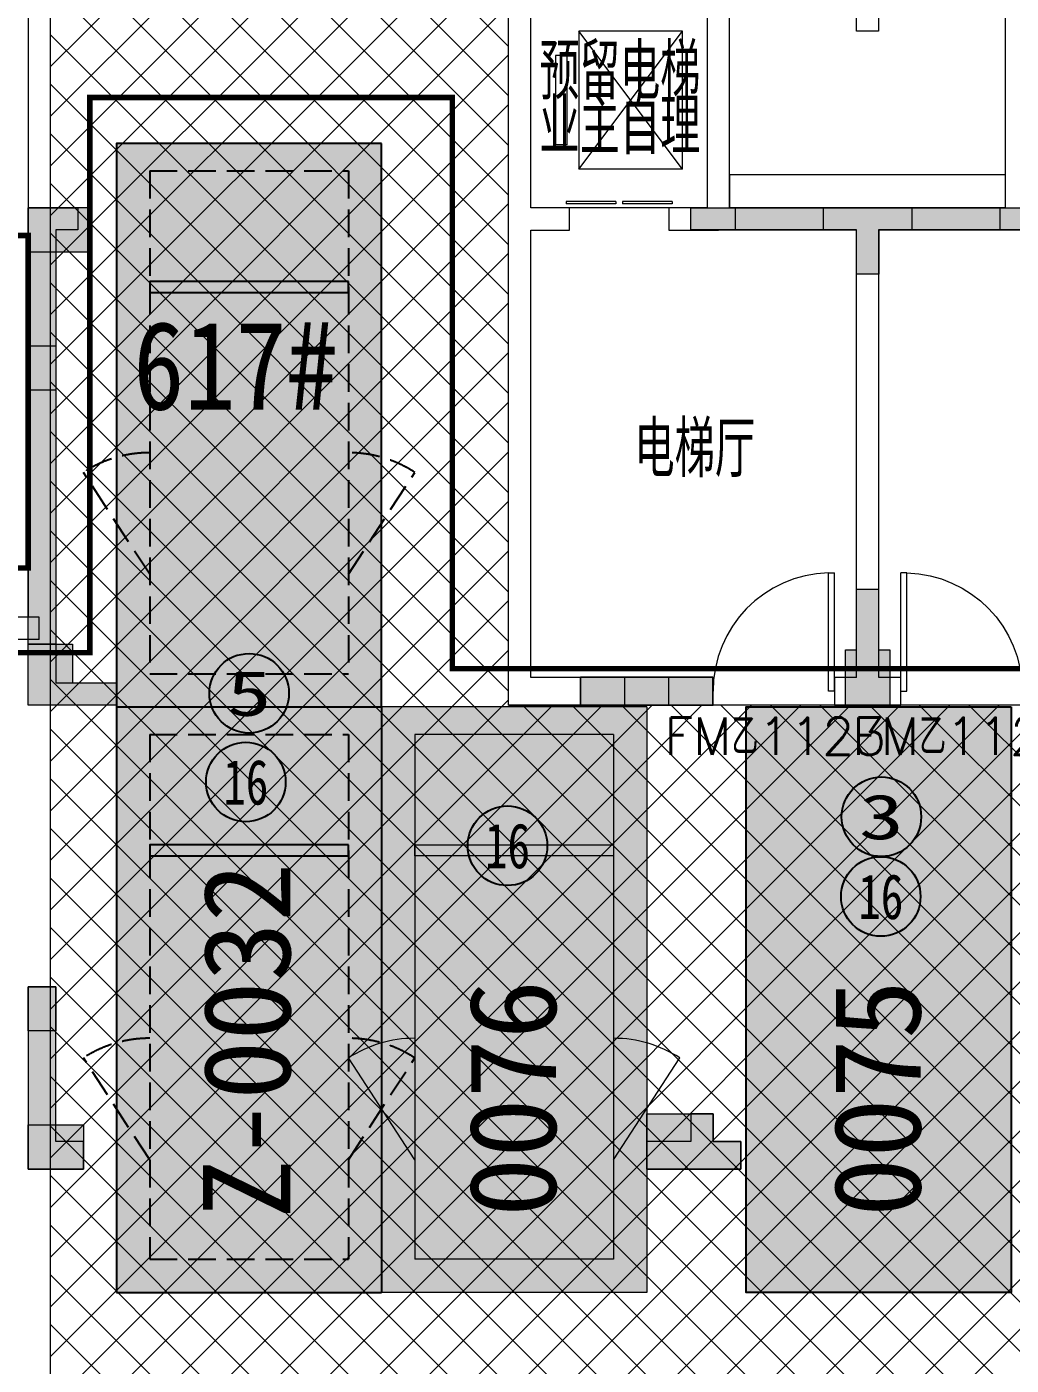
# Model space of a CAD drawing. Extents: x -264757 to 1033689, y 4049843 to 4347093.
# Drawn here: x -49302 to -40389, y 4272132 to 4284247 of the extents above; entities that cross this region are included whole.
import ezdxf
from ezdxf.enums import TextEntityAlignment as Align

# ---------------------------------------------------------------- set-up
doc = ezdxf.new("R2010")
doc.units = 0
doc.header["$LTSCALE"] = 1000
doc.header["$MEASUREMENT"] = 0
doc.linetypes.add('AX-01DK-PB01$1$A-001-车位参照B1$0$A-001-车位参照B1$0$A-001-车位参照B1$0$A-H4-001-基本图形$0$A-001-车位B1$0$DASH', pattern=[0.35, 0.25, -0.1])
doc.linetypes.add('DASH', pattern=[0.35, 0.25, -0.1])
doc.layers.add('AX-01DK-PB01$0$AX-001DK-01-PB01-02$0$A-3-WinF(Text)', color=8, linetype='Continuous', plot=False)
for name, color, linetype in [('不利因素3-紧邻房间出入口', 7, 'Continuous'), ('不利因素5-单面靠墙', 7, 'Continuous'), ('不利因素9-坡道上停车', 7, 'Continuous'), ('不可售车位', 255, 'Continuous'), ('子母车位', 7, 'Continuous'), ('普通车位', 7, 'Continuous')]:
    doc.layers.add(name, color=color, linetype=linetype)
doc.layers.add('无关图层', color=8, linetype='Continuous', lineweight=0)
doc.layers.add('车位归属楼栋范围线', color=7, linetype='Continuous', true_color=0x19e6c7)
doc.styles.add('AX-01DK-PB01$0$AX-001DK-01-PB01-02$0$_TCH_WINDOW', font='SIMPLEX', dxfattribs={"bigfont": 'GBCBIG'})
doc.styles.add('AX-01DK-PB01$0$Standard', font='gbenor.shx', dxfattribs={"bigfont": 'gbcbig.shx'})
doc.styles.add('AX-01DK-PB01$1$AX-001DK-01-PB01-02$0$黑体', font='simhei.ttf')
doc.styles.add('AX-ACK-BIANH1$0$黑体', font='simhei.ttf')
doc.styles.add('AX-ACK-P01-WALL$0$黑体', font='simhei.ttf')
doc.styles.add('SX-ACK-PB01-WNC-ALL$0$黑体', font='simhei.ttf')

# ---------------------------------------------------------------- blocks, each defined once
blk = doc.blocks.new('SX-ACK-PB01-WNC-ALL$0$20200722.21182536')
at = {"layer": '不利因素3-紧邻房间出入口', "true_color": 0xe4d218}
h = blk.add_hatch(color=52, dxfattribs=at)
h.dxf.hatch_style = 1
edge = h.paths.add_edge_path()
edge.add_arc((360, 360), 360, 0, 360)
at = {"layer": '不利因素3-紧邻房间出入口'}
blk.add_circle((360, 360), 360, dxfattribs=at)
at = {"layer": '不利因素3-紧邻房间出入口', "style": 'SX-ACK-PB01-WNC-ALL$0$黑体', "width": 1.390625}
blk.add_text('3', height=407, dxfattribs=at).set_placement((156, 156), (564, 156), align=Align.FIT)
blk = doc.blocks.new('SX-ACK-PB01-WNC-ALL$0$20200722.21183209')
at = {"layer": '不利因素5-单面靠墙', "true_color": 0x6d711d}
h = blk.add_hatch(color=66, dxfattribs=at)
h.dxf.hatch_style = 1
edge = h.paths.add_edge_path()
edge.add_arc((360, 360), 360, 0, 360)
at = {"layer": '不利因素5-单面靠墙'}
blk.add_circle((360, 360), 360, dxfattribs=at)
at = {"layer": '不利因素5-单面靠墙', "style": 'SX-ACK-PB01-WNC-ALL$0$黑体', "width": 1.390625}
blk.add_text('5', height=407, dxfattribs=at).set_placement((156, 156), (564, 156), align=Align.FIT)
blk = doc.blocks.new('AX-ACK-P01-WALL$0$20200722.21184440')
at = {"layer": '不利因素9-坡道上停车', "true_color": 0x6a96bd}
h = blk.add_hatch(color=153, dxfattribs=at)
h.dxf.hatch_style = 1
edge = h.paths.add_edge_path()
edge.add_arc((360, 360), 360, 0, 360)
at = {"layer": '不利因素9-坡道上停车'}
blk.add_circle((360, 360), 360, dxfattribs=at)
at = {"layer": '不利因素9-坡道上停车', "style": 'AX-ACK-P01-WALL$0$黑体', "width": 0.695313}
blk.add_text('16', height=407.3, dxfattribs=at).set_placement((156, 156), (564, 156), align=Align.FIT)
blk = doc.blocks.new('销控车位')
at = {"layer": '不可售车位', "true_color": 0x757b8a}
h = blk.add_hatch(color=8, dxfattribs=at)
h.dxf.hatch_style = 1
h.paths.add_polyline_path([(2400, 0), (2400, -5300), (0, -5300), (0, 0)])
at = {"layer": '不可售车位', "color": 8, "true_color": 0x757b8a}
blk.add_lwpolyline([(2400, 0), (2400, -5300), (0, -5300), (0, 0)], close=True, dxfattribs=at)
blk = doc.blocks.new('AX-01DK-PB01$0$$DorLib2D$00000001')
at = {"layer": '无关图层'}
for p, q in [((0.45, 0.975), (0.5, 0.975)), ((0.45, 0), (0.45, 0.975)), ((0.5, 0), (0.5, 0.975)), ((0.5, 0), (0.45, 0))]:
    blk.add_line(p, q, dxfattribs=at)
at = {"layer": '无关图层', "lineweight": 13}
blk.add_arc((0.475, 0), 0.975, 91.4693, 180, dxfattribs=at)
blk = doc.blocks.new('AX-01DK-PB01$0$AX-001DK-01-PP01$0$AX-001DK-01-PP01$0$$DORLIB2D$00000127')
at = {"layer": '无关图层'}
for points in [[(-0.533, 0.795), (-0.533, 0.69)], [(-0.033, 0.795), (-0.533, 0.795)], [(-0.033, 0.69), (-0.533, 0.69)], [(-0.033, 0.795), (-0.033, 0.69)], [(0.533, 0.795), (0.033, 0.795)], [(0.033, 0.795), (0.033, 0.69)], [(0.533, 0.69), (0.033, 0.69)], [(0.533, 0.795), (0.533, 0.69)], [(0.5, 0.5), (-0.5, 0.5)]]:
    blk.add_lwpolyline(points, dxfattribs=at)
blk = doc.blocks.new('A$C741380cb')
at = {"layer": '子母车位', "true_color": 0x0617f9}
h = blk.add_hatch(color=5, dxfattribs=at)
h.dxf.hatch_style = 1
h.paths.add_polyline_path([(2400, 0), (2400, -10400), (0, -10400), (0, 0)])
blk = doc.blocks.new('A$C7e5eb487')
at = {"layer": '普通车位', "true_color": 0xf18f8e}
h = blk.add_hatch(color=11, dxfattribs=at)
h.dxf.hatch_style = 1
h.paths.add_polyline_path([(2400, 0), (2400, -5300), (0, -5300), (0, 0)])

msp = doc.modelspace()

# ---------------------------------------------------------------- hatches: boundary and pattern name
at = {"layer": '无关图层'}
h = msp.add_hatch(color=256, dxfattribs=at)
h.dxf.hatch_style = 1
h.paths.add_polyline_path([(-48839.8, 4282608), (-48839.8, 4282408), (-49039.6, 4282408), (-49039.5, 4278658), (-49289.7, 4278658), (-49289.8, 4282608)])
for points in [[(-48739.4, 4282608.6), (-49289.6, 4282608.6), (-49289.6, 4282208.6), (-48739.4, 4282208.6)], [(-43288.6, 4282607.5), (-42888.4, 4282608), (-42888.4, 4282407), (-43288.6, 4282406.4)], [(-41287.9, 4282608), (-41287.9, 4282408), (-41588, 4282408), (-41588.3, 4282008), (-41789.3, 4282008), (-41788.6, 4282408), (-42089, 4282408), (-42089, 4282608)], [(-40488.8, 4282607.5), (-40088.6, 4282608), (-40088.6, 4282407), (-40488.8, 4282406.4)], [(-49038.9, 4281358), (-49039.2, 4280958), (-49289.8, 4280958), (-49289.4, 4281358)], [(-41889.6, 4278608), (-41789.6, 4278608), (-41789.6, 4279158), (-41589.6, 4279158), (-41589.6, 4278608), (-41489.6, 4278608), (-41489.6, 4278108), (-41889.6, 4278108)], [(-49289.8, 4278658), (-48889.6, 4278658), (-48889.6, 4278308), (-48490, 4278308), (-48490, 4278108), (-49289.8, 4278108)], [(-44290.3, 4278358), (-43890.3, 4278358.6), (-43890.3, 4278107.5), (-44290.3, 4278107)], [(-43489.6, 4278358), (-43089.6, 4278358.6), (-43089.6, 4278107.5), (-43489.6, 4278107)], [(-49038.9, 4275558), (-49039.2, 4275158), (-49289.8, 4275158), (-49289.4, 4275558)], [(-43689, 4274408), (-43089, 4274408), (-43089, 4274158), (-42838.6, 4274158), (-42838.6, 4273908), (-43689, 4273908)], [(-49289.6, 4274309), (-48789.6, 4274309), (-48789.6, 4273908), (-49289.6, 4273908)]]:
    msp.add_hatch(color=256, dxfattribs=at).paths.add_polyline_path(points)
h = msp.add_hatch(color=256, dxfattribs=at)
h.dxf.hatch_style = 1
h.paths.add_polyline_path([(-43290, 4282608), (-40090, 4282608), (-40090, 4282408), (-41590, 4282408), (-41590, 4282008), (-41790, 4282008), (-41790, 4282408), (-43290, 4282408)])
h = msp.add_hatch(color=256, dxfattribs=at)
h.dxf.hatch_style = 1
h.paths.add_polyline_path([(-43090, 4278358.6), (-44290.3, 4278358.6), (-44290.3, 4278107), (-43090, 4278107)])
h = msp.add_hatch(color=256, dxfattribs=at)
h.dxf.hatch_style = 1
h.paths.add_polyline_path([(-48789.6, 4273908), (-48789.6, 4274158), (-49039.6, 4274158), (-49039.6, 4275558), (-49289.6, 4275558), (-49289.6, 4273908)])
h = msp.add_hatch(color=256, dxfattribs=at)
h.dxf.hatch_style = 1
h.paths.add_polyline_path([(-42838.6, 4273908), (-42838.6, 4274158), (-43088.6, 4274158), (-43088.6, 4274408), (-43288.6, 4274408), (-43288.6, 4274158), (-43688.6, 4274158), (-43688.6, 4273908), (-43288.6, 4273908)])

# ---------------------------------------------------------------- linework, layer by layer
at = {"layer": '子母车位', "color": 8, "linetype": 'AX-01DK-PB01$1$A-001-车位参照B1$0$A-001-车位参照B1$0$A-001-车位参照B1$0$A-H4-001-基本图形$0$A-001-车位B1$0$DASH'}
for p, q in [((-48189.6, 4282941.7), (-46389.6, 4282941.7)), ((-48189.6, 4282941.7), (-48189.6, 4278391.7, 0)), ((-46389.6, 4282941.7), (-46389.6, 4278391.7, 0)), ((-48189.6, 4278391.7, 0), (-46389.6, 4278391.7, 0)), ((-48189.6, 4277841.7, 0), (-46389.6, 4277841.7, 0)), ((-48189.6, 4277841.7, 0), (-48189.6, 4273091.7)), ((-46389.6, 4277841.7, 0), (-46389.6, 4273091.7)), ((-48189.6, 4273091.7), (-46389.6, 4273091.7))]:
    msp.add_line(p, q, dxfattribs=at)
at = {"layer": '子母车位', "color": 83}
for p, q in [((-48489.6, 4278091.7, 0), (-48489.6, 4272791.7)), ((-48489.6, 4278091.7, 0), (-46089.6, 4278091.7, 0)), ((-46089.6, 4278091.7, 0), (-46089.6, 4272791.7)), ((-48489.6, 4272791.7), (-46089.6, 4272791.7))]:
    msp.add_line(p, q, dxfattribs=at)
msp.add_lwpolyline([(-46089.6, 4283191.7), (-48489.6, 4283191.7), (-48489.6, 4278091.7), (-46089.6, 4278091.7)], close=True, dxfattribs=at)
at = {"layer": '子母车位'}
msp.add_lwpolyline([(-46389.6, 4281941.7), (-48189.6, 4281941.7), (-48189.6, 4281841.7), (-46389.6, 4281841.7)], close=True, dxfattribs=at)
at = {"layer": '子母车位', "linetype": 'AX-01DK-PB01$1$A-001-车位参照B1$0$A-001-车位参照B1$0$A-001-车位参照B1$0$A-H4-001-基本图形$0$A-001-车位B1$0$DASH'}
for points in [[(-48189.6, 4279291.7), (-48789.6, 4280213.7)], [(-46389.6, 4279291.7), (-45789.6, 4280213.7)]]:
    msp.add_lwpolyline(points, dxfattribs=at)
at = {"layer": '子母车位', "elevation": 0}
msp.add_lwpolyline([(-46389.6, 4276841.7), (-48189.6, 4276841.7), (-48189.6, 4276741.7), (-46389.6, 4276741.7)], close=True, dxfattribs=at)
at = {"layer": '子母车位', "linetype": 'AX-01DK-PB01$1$A-001-车位参照B1$0$A-001-车位参照B1$0$A-001-车位参照B1$0$A-H4-001-基本图形$0$A-001-车位B1$0$DASH', "elevation": 0}
for points in [[(-48189.6, 4273991.7), (-48789.6, 4274913.7)], [(-46389.6, 4273991.7), (-45789.6, 4274913.7)]]:
    msp.add_lwpolyline(points, dxfattribs=at)
at = {"layer": '子母车位', "linetype": 'AX-01DK-PB01$1$A-001-车位参照B1$0$A-001-车位参照B1$0$A-001-车位参照B1$0$A-H4-001-基本图形$0$A-001-车位B1$0$DASH'}
for centre, start, end in [((-48189.6, 4279291.7, 0), 90, 123.05573), ((-46389.6, 4279291.7, 0), 56.94427, 90), ((-48189.6, 4273991.7), 90, 123.05573), ((-46389.6, 4273991.7), 56.94427, 90)]:
    msp.add_arc(centre, 1100, start, end, dxfattribs=at)
at = {"layer": '无关图层'}
for p, q in [((-49289.6, 4286358), (-49289.6, 4278901.7)), ((-49089.6, 4286158), (-49089.8, 4260928)), ((-49089.7, 4267270.4), (-30202.1, 4286158)), ((-49089.6, 4286158), (-49089.6, 4278701.7)), ((-49089.6, 4283884), (-46815.6, 4286158)), ((-49089.6, 4283434.9), (-46366.5, 4286158)), ((-49089.6, 4282985.9), (-45917.5, 4286158)), ((-49089.6, 4282536.9), (-45468.5, 4286158)), ((-49089.6, 4282087.9), (-45019.5, 4286158)), ((-44939.6, 4282273.5), (-48824.2, 4286158)), ((-44939.6, 4282722.5), (-48375.2, 4286158)), ((-44939.6, 4283171.5), (-47926.1, 4286158)), ((-44939.6, 4283620.5), (-47477.1, 4286158)), ((-44939.6, 4284069.5), (-47028.1, 4286158)), ((-44939.6, 4278108), (-44939.6, 4286158)), ((-49089.7, 4266821.4), (-29939.6, 4285971.5)), ((-44939.6, 4281824.4), (-49089.6, 4285974.4)), ((-49089.6, 4281638.9), (-44939.6, 4285788.9)), ((-49089.7, 4266372.3), (-29939.6, 4285522.5)), ((-44939.6, 4281375.4), (-49089.6, 4285525.4)), ((-49089.6, 4281189.9), (-44939.6, 4285339.9)), ((-49089.7, 4265923.3), (-29939.6, 4285073.5)), ((-44939.6, 4280926.4), (-49089.6, 4285076.4)), ((-49089.6, 4280740.8), (-44939.6, 4284890.9)), ((-49089.7, 4265474.3), (-29939.6, 4284624.4)), ((-44939.6, 4280477.4), (-49089.6, 4284627.4)), ((-49089.6, 4280291.8), (-44939.6, 4284441.9)), ((-44939.6, 4282507), (-44939.6, 4284457)), ((-42939.6, 4282607), (-42939.6, 4284457)), ((-40439.6, 4282607), (-40439.6, 4284457)), ((-44739.6, 4282607), (-44739.6, 4284357)), ((-43139.6, 4282607), (-43139.6, 4284357)), ((-43364.6, 4284207), (-44304.6, 4284207)), ((-44304.6, 4284207), (-44304.6, 4282957)), ((-44304.6, 4282957), (-43364.6, 4284207)), ((-43364.6, 4282957), (-44304.6, 4284207)), ((-43364.6, 4282957), (-43364.6, 4284207)), ((-49089.8, 4265025.3), (-29939.6, 4284175.4)), ((-44939.6, 4280028.4), (-49089.6, 4284178.4)), ((-49089.6, 4279842.8), (-44939.6, 4283992.9)), ((-44409.6, 4283987), (-44514.6, 4283987)), ((-44514.6, 4283987), (-44514.6, 4283177)), ((-44409.6, 4283177), (-44409.6, 4283987)), ((-49089.8, 4264576.3), (-29939.6, 4283726.4)), ((-44939.6, 4279579.4), (-49089.6, 4283729.4)), ((-49089.7, 4279393.8), (-44939.6, 4283543.8)), ((-49089.8, 4264127.3), (-29939.6, 4283277.4)), ((-44939.6, 4279130.4), (-49089.6, 4283280.4)), ((-44409.6, 4283177), (-44514.6, 4283177)), ((-49089.7, 4278944.8), (-44939.6, 4283094.8)), ((-49089.8, 4263678.2), (-29939.6, 4282828.4)), ((-44939.6, 4278681.4), (-49089.6, 4282831.4)), ((-49089.7, 4278495.8), (-44939.6, 4282645.8)), ((-44939.6, 4278107), (-44939.6, 4282507)), ((-44389.6, 4282607), (-44739.6, 4282607)), ((-44389.6, 4282407), (-44389.6, 4282607)), ((-43139.6, 4282607), (-43489.6, 4282607)), ((-43489.6, 4282607), (-43489.6, 4282407)), ((-41689.2, 4282607), (-42939.6, 4282607)), ((-40439.6, 4282607), (-41689.2, 4282607)), ((-44939.6, 4278232.3), (-49089.6, 4282382.4)), ((-44739.6, 4278357), (-44739.6, 4282407)), ((-44739.6, 4282407), (-44389.6, 4282407)), ((-43489.6, 4282407), (-43039.6, 4282407)), ((-41789.2, 4282407), (-43039.6, 4282407)), ((-41789.2, 4278357), (-41789.2, 4282407)), ((-40339.6, 4282407), (-41589.2, 4282407)), ((-41589.2, 4278357), (-41589.2, 4282407)), ((-49089.7, 4278046.8), (-44939.6, 4282196.8)), ((-28034.3, 4260878), (-49089.6, 4281933.4)), ((-49089.7, 4277597.7), (-44939.6, 4281747.8)), ((-28483.3, 4260878), (-49089.6, 4281484.3)), ((-49089.7, 4277148.7), (-44939.6, 4281298.8)), ((-28932.3, 4260878), (-49089.6, 4281035.3)), ((-49089.7, 4276699.7), (-44939.6, 4280849.8)), ((-29381.3, 4260878), (-49089.6, 4280586.3)), ((-49089.7, 4276250.7), (-44939.6, 4280400.8)), ((-29830.3, 4260878), (-49089.6, 4280137.3)), ((-49089.7, 4275801.7), (-44939.6, 4279951.7)), ((-30279.4, 4260878), (-49089.7, 4279688.3)), ((-49089.7, 4275352.7), (-44939.6, 4279502.7)), ((-30728.4, 4260878), (-49089.7, 4279239.3)), ((-49089.7, 4274903.6), (-44939.6, 4279053.7)), ((-49189.6, 4278901.7), (-50189.6, 4278901.7)), ((-49189.6, 4278701.7), (-49189.6, 4278901.7)), ((-31477.4, 4261178), (-49089.7, 4278790.3)), ((-49189.6, 4278701.7), (-50289.6, 4278701.7)), ((-49089.7, 4274454.6), (-44939.6, 4278604.7)), ((-31926.4, 4261178), (-49089.7, 4278341.3)), ((-43089.2, 4278357), (-44739.6, 4278357)), ((-43089.2, 4278107), (-43089.2, 4278357)), ((-41789.2, 4278357), (-41989.2, 4278357)), ((-41989.2, 4278357), (-41989.2, 4278107)), ((-41389.2, 4278357), (-41589.2, 4278357)), ((-41389.2, 4278107), (-41389.2, 4278357)), ((-49089.7, 4274005.6), (-44939.6, 4278155.7)), ((-49089.7, 4273556.6), (-44538.3, 4278108)), ((-49089.7, 4273107.6), (-44089.2, 4278108)), ((-49089.7, 4272658.6), (-43640.2, 4278108)), ((-49089.7, 4272209.5), (-43191.2, 4278108)), ((-49089.7, 4271760.5), (-42742.2, 4278108)), ((-49089.7, 4271311.5), (-42293.2, 4278108)), ((-49089.7, 4270862.5), (-41844.2, 4278108)), ((-49089.7, 4270413.5), (-41395.2, 4278108)), ((-49089.7, 4269964.5), (-40946.2, 4278108)), ((-49089.7, 4269515.4), (-40497.1, 4278108)), ((-49089.7, 4269066.4), (-40048.1, 4278108)), ((-49089.7, 4268617.4), (-39599.1, 4278108)), ((-49089.7, 4268168.4), (-39150.1, 4278108)), ((-49089.7, 4267719.4), (-38701.1, 4278108)), ((-46089.6, 4278091.8), (-46089.6, 4272791.8, 0)), ((-43689.6, 4278091.8), (-46089.6, 4278091.8)), ((-38439.4, 4278108), (-44939.6, 4278108)), ((-44939.6, 4278107), (-43089.2, 4278107)), ((-27585.3, 4260878), (-44815.3, 4278108)), ((-27136.3, 4260878), (-44366.3, 4278108)), ((-26687.3, 4260878), (-43917.3, 4278108)), ((-43689.6, 4278091.8), (-43689.6, 4272791.8, 0)), ((-26238.2, 4260878), (-43468.2, 4278108)), ((-25789.2, 4260878), (-43019.2, 4278108)), ((-25340.2, 4260878), (-42570.2, 4278108)), ((-25139.2, 4261126.1), (-42121.2, 4278108)), ((-41989.2, 4278107), (-41689.2, 4278107)), ((-41689.2, 4278107), (-41389.2, 4278107)), ((-25139.2, 4261575.1), (-41672.2, 4278108)), ((-25139.2, 4262024.1), (-41223.2, 4278108)), ((-25139.2, 4262473.1), (-40774.2, 4278108)), ((-32375.4, 4261178), (-49089.7, 4277892.3)), ((-43989.6, 4277841.8), (-45789.6, 4277841.8)), ((-45789.6, 4277841.8), (-45789.6, 4273091.8, 0)), ((-43989.6, 4277841.8), (-43989.6, 4273091.8, 0)), ((-32824.4, 4261178), (-49089.7, 4277443.3)), ((-33273.4, 4261178), (-49089.7, 4276994.3)), ((-45789.6, 4276841.8), (-43989.6, 4276841.8)), ((-45789.6, 4276741.8), (-45789.6, 4276841.8)), ((-43989.6, 4276841.8), (-43989.6, 4276741.8)), ((-43989.6, 4276741.8), (-45789.6, 4276741.8)), ((-33722.5, 4261178), (-49089.7, 4276545.2)), ((-33989.7, 4260996.2), (-49089.7, 4276096.2)), ((-34320.5, 4260878), (-49089.7, 4275647.2)), ((-34769.5, 4260878), (-49089.7, 4275198.2)), ((-45789.6, 4273991.8), (-46389.6, 4274913.7)), ((-43989.6, 4273991.8), (-43389.6, 4274913.7)), ((-35218.5, 4260878), (-49089.7, 4274749.2)), ((-35667.5, 4260878), (-49089.7, 4274300.2)), ((-36116.5, 4260878), (-49089.7, 4273851.2)), ((-36565.5, 4260878), (-49089.7, 4273402.2)), ((-43989.6, 4273091.8, 0), (-45789.6, 4273091.8, 0)), ((-37014.6, 4260878), (-49089.7, 4272953.2)), ((-43689.6, 4272791.8, 0), (-46089.6, 4272791.8, 0)), ((-37463.6, 4260878), (-49089.7, 4272504.2))]:
    msp.add_line(p, q, dxfattribs=at)
msp.add_lwpolyline([(-41039.6, 4288677, 0, 0, 0), (-41030.3, 4283824.8, 0, 0, 0), (-42331.9, 4283824.8, 0, 0, 0), (-42331.9, 4286475.9, 0, 120, 0), (-42331.9, 4286025.9, 0, 0, 0)], format="xyseb", dxfattribs=at)
for points in [[(-41789.6, 4288727), (-41589.6, 4288727), (-41589.6, 4284207), (-41789.6, 4284207), (-41789.6, 4288727)], [(-43364.6, 4282957), (-44304.6, 4282957)], [(-40439.6, 4282608), (-40439.6, 4282908), (-42939.6, 4282908), (-42939.6, 4282608), (-40439.6, 4282607), (-40439.6, 4282908)]]:
    msp.add_lwpolyline(points, dxfattribs=at)
at = {"layer": '无关图层', "ltscale": 0.5}
msp.add_lwpolyline([(-48839.8, 4282608), (-48839.8, 4282408), (-49039.6, 4282408), (-49039.5, 4278658), (-49289.7, 4278658), (-49289.8, 4282608)], close=True, dxfattribs=at)
at = {"layer": '无关图层'}
for points in [[(-48739.4, 4282608.6), (-49289.6, 4282608.6), (-49289.6, 4282208.6), (-48739.4, 4282208.6)], [(-43290, 4282608), (-40090, 4282608), (-40090, 4282408), (-41590, 4282408), (-41590, 4282008), (-41790, 4282008), (-41790, 4282408), (-43290, 4282408)], [(-43288.6, 4282607.5), (-42888.4, 4282608), (-42888.4, 4282407), (-43288.6, 4282406.4)], [(-41287.9, 4282608), (-41287.9, 4282408), (-41588, 4282408), (-41588.3, 4282008), (-41789.3, 4282008), (-41788.6, 4282408), (-42089, 4282408), (-42089, 4282608)], [(-40488.8, 4282607.5), (-40088.6, 4282608), (-40088.6, 4282407), (-40488.8, 4282406.4)], [(-49038.9, 4281358), (-49039.2, 4280958), (-49289.8, 4280958), (-49289.4, 4281358)], [(-41889.6, 4278608), (-41789.6, 4278608), (-41789.6, 4279158), (-41589.6, 4279158), (-41589.6, 4278608), (-41489.6, 4278608), (-41489.6, 4278108), (-41889.6, 4278108)], [(-49289.8, 4278658), (-48889.6, 4278658), (-48889.6, 4278308), (-48490, 4278308), (-48490, 4278108), (-49289.8, 4278108)], [(-49289.6, 4278658), (-49039.6, 4278658), (-49039.6, 4278308), (-48489.6, 4278308), (-48489.6, 4278108), (-49289.6, 4278108)], [(-44290.3, 4278358), (-43890.3, 4278358.6), (-43890.3, 4278107.5), (-44290.3, 4278107)], [(-43090, 4278358.6), (-44290.3, 4278358.6), (-44290.3, 4278107), (-43090, 4278107)], [(-43489.6, 4278358), (-43089.6, 4278358.6), (-43089.6, 4278107.5), (-43489.6, 4278107)], [(-49038.9, 4275558), (-49039.2, 4275158), (-49289.8, 4275158), (-49289.4, 4275558)], [(-48789.6, 4273908), (-48789.6, 4274158), (-49039.6, 4274158), (-49039.6, 4275558), (-49289.6, 4275558), (-49289.6, 4273908)], [(-43689, 4274408), (-43089, 4274408), (-43089, 4274158), (-42838.6, 4274158), (-42838.6, 4273908), (-43689, 4273908)], [(-42838.6, 4273908), (-42838.6, 4274158), (-43088.6, 4274158), (-43088.6, 4274408), (-43288.6, 4274408), (-43288.6, 4274158), (-43688.6, 4274158), (-43688.6, 4273908), (-43288.6, 4273908)], [(-49289.6, 4274309), (-48789.6, 4274309), (-48789.6, 4273908), (-49289.6, 4273908)]]:
    msp.add_lwpolyline(points, close=True, dxfattribs=at)
at = {"layer": '无关图层', "const_width": 50}
msp.add_lwpolyline([(-49289.6, 4282358.2), (-50138.1, 4282358.2), (-50138.1, 4279348.6), (-49289.6, 4279348.6)], close=True, dxfattribs=at)
at = {"layer": '无关图层'}
for centre, major_axis, start_param, end_param in [((-45789.6, 4273991.8, 0), (-271.5, 1066), -0.249429, 0.3275023), ((-43989.6, 4273991.8, 0), (364.1, 1038), -0.23955, 0.3373814)]:
    msp.add_ellipse(centre, major_axis=major_axis, ratio=1, start_param=start_param, end_param=end_param, dxfattribs=at)
at = {"layer": '车位归属楼栋范围线', "linetype": 'DASH', "ltscale": 5, "const_width": 50}
msp.add_lwpolyline([(-65588.7, 4248903.3), (-59289.5, 4248908.1), (-59289.5, 4256957.8), (-50789.3, 4256957.8), (-50789.3, 4248903.3), (-44289.5, 4248903.1), (-44289.5, 4256958), (-35789.7, 4256958), (-35789.7, 4248962.9), (-29299.6, 4248962.9), (-29299.6, 4256958), (-24939.5, 4256957.9), (-24967.7, 4278358.5), (-30349.1, 4278358.5), (-30349.1, 4283662.2), (-37919.8, 4283662.2), (-37919.8, 4278437.3), (-45449.6, 4278437.3), (-45449.6, 4283607.1), (-48731.6, 4283607.1), (-48731.6, 4278581.5), (-55544.8, 4278581.5), (-55544.8, 4272808.3), (-62130, 4272808.3)], dxfattribs=at)

# ---------------------------------------------------------------- block references
at = {"layer": '不利因素3-紧邻房间出入口'}
msp.add_blockref('SX-ACK-PB01-WNC-ALL$0$20200722.21182536', (-41924.4, 4276736.6), dxfattribs=at)
at = {"layer": '不利因素5-单面靠墙'}
msp.add_blockref('SX-ACK-PB01-WNC-ALL$0$20200722.21183209', (-47649.1, 4277854), dxfattribs=at)
at = {"layer": '不利因素9-坡道上停车'}
for p in [(-47679.2, 4277051.1), (-45310.3, 4276474.5), (-41930.3, 4276014.5)]:
    msp.add_blockref('AX-ACK-P01-WALL$0$20200722.21184440', p, dxfattribs=at)
at = {"layer": '不可售车位'}
msp.add_blockref('销控车位', (-42789.6, 4278091.8), dxfattribs=at)
at = {"layer": '子母车位', "rotation": 180.0000000000001}
msp.add_blockref('A$C741380cb', (-46089.6, 4272791.7), dxfattribs=at)
at = {"layer": '无关图层', "xscale": 900, "yscale": 200, "zscale": 200, "rotation": 7.174070222237814e-09}
msp.add_blockref('AX-01DK-PB01$0$AX-001DK-01-PP01$0$AX-001DK-01-PP01$0$$DORLIB2D$00000127', (-43939.6, 4282507), dxfattribs=at)
at = {"layer": '无关图层'}
ref = msp.add_blockref('AX-01DK-PB01$0$$DorLib2D$00000001', (-42539.2, 4278232), dxfattribs=dict(at, xscale=-1100, yscale=-1100, zscale=250, rotation=180.0000000004404))
ref.add_attrib('A', 'FM乙1123', (-43530.2, 4277656.9), dxfattribs={"layer": 'AX-01DK-PB01$0$AX-001DK-01-PB01-02$0$A-3-WinF(Text)', "height": 337.59, "style": 'AX-01DK-PB01$0$AX-001DK-01-PB01-02$0$_TCH_WINDOW'})
ref = msp.add_blockref('AX-01DK-PB01$0$$DorLib2D$00000001', (-40839.2, 4278232), dxfattribs=dict(at, xscale=1100, yscale=-1100, zscale=250, rotation=179.9999999995595))
ref.add_attrib('A', 'FM乙1123', (-41830.2, 4277657), dxfattribs={"layer": 'AX-01DK-PB01$0$AX-001DK-01-PB01-02$0$A-3-WinF(Text)', "height": 337.59, "rotation": 360, "style": 'AX-01DK-PB01$0$AX-001DK-01-PB01-02$0$_TCH_WINDOW'})
at = {"layer": '普通车位', "extrusion": (0, 0, -1), "zscale": -0.9999999999999998, "rotation": 180}
msp.add_blockref('A$C7e5eb487', (46089.6, 4272791.8, 0), dxfattribs=at)

# ---------------------------------------------------------------- texts
at = {"layer": '无关图层', "style": 'AX-01DK-PB01$0$Standard'}
for s, p in [('预留电梯', (-44661.3, 4283587.5)), ('业主自理', (-44661.3, 4283093.1)), ('电梯厅', (-43801.7, 4280170))]:
    msp.add_text(s, height=506.38, dxfattribs=at).set_placement(p)
at = {"layer": '无关图层', "style": 'AX-01DK-PB01$1$AX-001DK-01-PB01-02$0$黑体', "width": 0.85}
msp.add_text('617#', height=800, dxfattribs=at).set_placement((-48337.6, 4280781.8))
at = {"layer": '无关图层', "style": 'AX-ACK-BIANH1$0$黑体'}
for s, p in [('Z-0032', (-46916.8, 4273461.2)), ('0076', (-44510.5, 4273474.5, 0)), ('0075', (-41210.5, 4273474.5, 0))]:
    msp.add_text(s, height=788.61, rotation=90, dxfattribs=at).set_placement(p)

doc.saveas('drawing.dxf')
